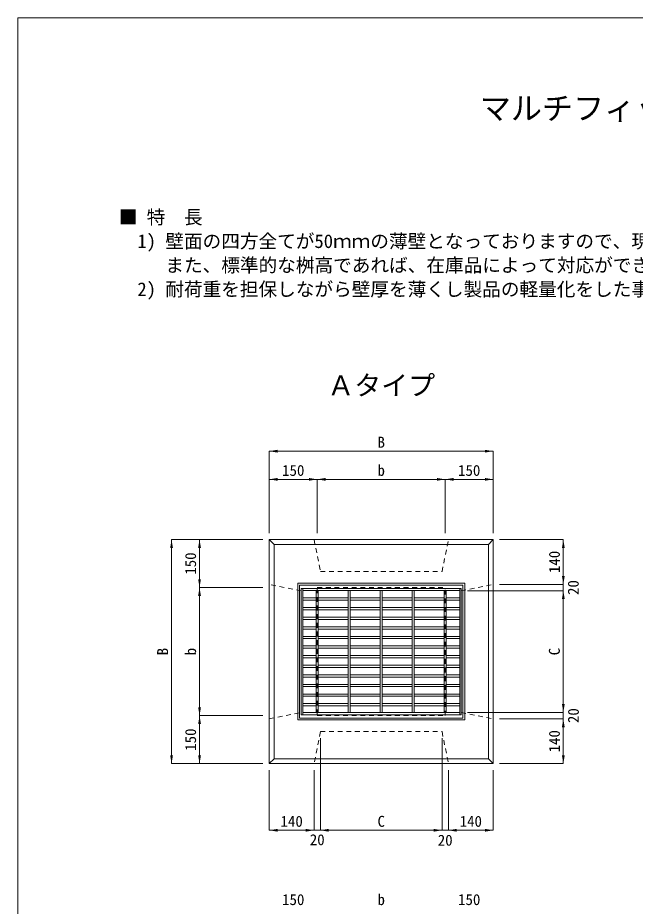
# Model space of a CAD drawing. Units: millimetres at full size, sheet at 1:20. Extents: x 157384 to 161244, y 53504 to 59104.
# Drawn here: x 157384 to 159314, y 56329 to 59104 of the extents above; entities that cross this region are included whole.
import ezdxf
from ezdxf.enums import TextEntityAlignment as Align

# ---------------------------------------------------------------- set-up
doc = ezdxf.new("R2010")
doc.units = ezdxf.units.MM
doc.header["$LTSCALE"] = 20
doc.linetypes.add('USER1', pattern=[1.35, 0.75, -0.6])
for name, color, linetype, lineweight in [('0_2', 7, 'Continuous', 20), ('寸法線', 7, 'Continuous', 9), ('本体', 2, 'Continuous', 9), ('枠', 5, 'Continuous', 5), ('ｸﾞﾚｰﾁﾝｸﾞ', 3, 'Continuous', 5)]:
    doc.layers.add(name, color=color, linetype=linetype, lineweight=lineweight)
doc.styles.add('ＭＳ ゴシック', font='')
doc.styles.get('ＭＳ ゴシック').set_extended_font_data('MS Gothic')

# ---------------------------------------------------------------- blocks, each defined once
blk = doc.blocks.new('filled_arrow')
at = {"color": 0, "linetype": 'Continuous', "lineweight": -2}
blk.add_solid([(7.5, 1.25), (0, 0), (7.5, -1.25)], dxfattribs=at)

msp = doc.modelspace()

# ---------------------------------------------------------------- linework, layer by layer
at = {"layer": '寸法線'}
for p, q in [((158169.97, 57749.89), (158869.97, 57749.89)), ((158169.97, 57493.94), (158169.97, 57749.89)), ((158869.97, 57493.94), (158869.97, 57749.89)), ((158169.97, 57661.87), (158319.97, 57661.87)), ((158169.97, 57493.94), (158169.97, 57661.87)), ((158319.97, 57493.94), (158319.97, 57661.87)), ((158319.97, 57661.87), (158719.97, 57661.87)), ((158319.97, 57493.94), (158319.97, 57661.87)), ((158719.97, 57493.94), (158719.97, 57661.87)), ((158719.97, 57661.87), (158869.97, 57661.87)), ((158719.97, 57493.94), (158719.97, 57661.87)), ((158869.97, 57493.94), (158869.97, 57661.87)), ((157864.64, 56773.94), (157864.64, 57473.94)), ((158149.97, 57473.94), (157864.64, 57473.94)), ((157952.1, 57323.94), (157952.1, 57473.94)), ((158149.97, 57473.94), (157952.1, 57473.94)), ((158889.97, 57473.94), (159089.15, 57473.94)), ((159089.15, 57333.94), (159089.15, 57473.94)), ((159089.15, 57261.94), (159089.15, 57385.94)), ((158889.97, 57333.94), (159089.15, 57333.94)), ((158889.97, 57333.94), (159089.15, 57333.94)), ((157952.1, 56923.94), (157952.1, 57323.94)), ((158149.97, 57323.94), (157952.1, 57323.94)), ((158149.97, 57323.94), (157952.1, 57323.94)), ((158789.97, 57313.94), (159089.15, 57313.94)), ((158789.97, 57313.94), (159089.15, 57313.94)), ((159089.15, 56933.94), (159089.15, 57313.94)), ((159089.15, 56861.94), (159089.15, 56985.94)), ((157952.1, 56773.94), (157952.1, 56923.94)), ((158149.97, 56923.94), (157952.1, 56923.94)), ((158149.97, 56923.94), (157952.1, 56923.94)), ((158789.97, 56933.94), (159089.15, 56933.94)), ((158789.97, 56933.94), (159089.15, 56933.94)), ((158889.97, 56913.94), (159089.15, 56913.94)), ((158889.97, 56913.94), (159089.15, 56913.94)), ((159089.15, 56773.94), (159089.15, 56913.94)), ((158329.97, 56853.94), (158329.97, 56565.91)), ((158329.97, 56853.94), (158329.97, 56565.91)), ((158709.97, 56853.94), (158709.97, 56565.91)), ((158709.97, 56853.94), (158709.97, 56565.91)), ((158149.97, 56773.94), (157864.64, 56773.94)), ((158149.97, 56773.94), (157952.1, 56773.94)), ((158889.97, 56773.94), (159089.15, 56773.94)), ((158169.97, 56753.94), (158169.97, 56565.91)), ((158309.97, 56753.94), (158309.97, 56565.91)), ((158309.97, 56753.94), (158309.97, 56565.91)), ((158729.97, 56753.94), (158729.97, 56565.91)), ((158729.97, 56753.94), (158729.97, 56565.91)), ((158869.97, 56753.94), (158869.97, 56565.91)), ((158169.97, 56565.91), (158309.97, 56565.91)), ((158257.97, 56565.91), (158381.97, 56565.91)), ((158329.97, 56565.91), (158709.97, 56565.91)), ((158657.97, 56565.91), (158781.97, 56565.91)), ((158729.97, 56565.91), (158869.97, 56565.91))]:
    msp.add_line(p, q, dxfattribs=at)
at = {"layer": '本体'}
for p, q in [((158184.97, 57458.94), (158169.97, 57473.94)), ((158169.97, 57473.94), (158184.97, 57458.94)), ((158854.97, 57458.94), (158869.97, 57473.94)), ((158184.97, 56788.94), (158184.97, 57458.94)), ((158184.97, 57458.94), (158854.97, 57458.94)), ((158184.97, 57458.94), (158854.97, 57458.94)), ((158184.97, 56788.94), (158184.97, 57458.94)), ((158854.97, 56788.94), (158854.97, 57458.94)), ((158854.97, 57458.94), (158854.97, 56788.94)), ((158184.97, 56788.94), (158169.97, 56773.94)), ((158184.97, 56788.94), (158854.97, 56788.94)), ((158854.97, 56788.94), (158184.97, 56788.94)), ((158854.97, 56788.94), (158869.97, 56773.94)), ((158854.97, 56788.94), (158869.97, 56773.94))]:
    msp.add_line(p, q, dxfattribs=at)
at = {"layer": '本体', "lineweight": 20}
for p, q in [((158169.97, 57473.94), (158169.97, 56773.94)), ((158869.97, 57473.94), (158169.97, 57473.94)), ((158869.97, 56773.94), (158869.97, 57473.94)), ((158169.97, 56773.94), (158869.97, 56773.94))]:
    msp.add_line(p, q, dxfattribs=at)
at = {"layer": '本体', "linetype": 'USER1'}
for p, q in [((158309.97, 57473.94), (158329.97, 57373.94)), ((158709.97, 57373.94), (158729.97, 57473.94)), ((158329.97, 57373.94), (158709.97, 57373.94)), ((158269.97, 57313.94), (158169.97, 57333.94)), ((158769.97, 57313.94), (158869.97, 57333.94)), ((158269.97, 56933.94), (158269.97, 57313.94)), ((158319.97, 57323.94), (158719.97, 57323.94)), ((158319.97, 57321.44), (158319.97, 56923.94)), ((158719.97, 56923.94), (158719.97, 57323.94)), ((158769.97, 57313.94), (158769.97, 56933.94)), ((158169.97, 56913.94), (158269.97, 56933.94)), ((158319.97, 56923.94), (158719.97, 56923.94)), ((158769.97, 56933.94), (158869.97, 56913.94)), ((158329.97, 56873.94), (158309.97, 56773.94)), ((158329.97, 56873.94), (158709.97, 56873.94)), ((158709.97, 56873.94), (158729.97, 56773.94))]:
    msp.add_line(p, q, dxfattribs=at)
at = {"layer": '枠', "lineweight": 13}
for p in [(161243.93, 59103.51), (157383.93, 53503.51)]:
    msp.add_line(p, (157383.93, 59103.51), dxfattribs=at)
at = {"layer": 'ｸﾞﾚｰﾁﾝｸﾞ'}
for p, q in [((158258.97, 57337.44), (158780.97, 57337.44)), ((158258.97, 56910.44), (158258.97, 57337.44)), ((158264.97, 57331.44), (158774.97, 57331.44)), ((158264.97, 56916.44), (158264.97, 57331.44)), ((158774.97, 57331.44), (158774.97, 56916.44)), ((158780.97, 57337.44), (158780.97, 56910.44)), ((158269.97, 57321.44), (158769.97, 57321.44)), ((158269.97, 57321.44), (158269.97, 56926.44)), ((158274.47, 57321.44), (158274.47, 56926.44)), ((158274.47, 57314.44), (158765.47, 57314.44)), ((158316.97, 57314.44), (158316.97, 56933.44)), ((158322.97, 57314.44), (158322.97, 56933.44)), ((158416.97, 57314.44), (158416.97, 56933.44)), ((158422.97, 57314.44), (158422.97, 56933.44)), ((158516.97, 57314.44), (158516.97, 56933.44)), ((158522.97, 57314.44), (158522.97, 56933.44)), ((158616.97, 57312.87), (158616.97, 56933.44)), ((158622.97, 56933.44), (158622.97, 57312.87)), ((158716.97, 57314.44), (158716.97, 56933.44)), ((158722.97, 56933.44), (158722.97, 57314.44)), ((158769.97, 57321.44), (158765.47, 57321.44)), ((158765.47, 56926.44), (158765.47, 57321.44)), ((158769.97, 56926.44), (158769.97, 57321.44)), ((158274.47, 57291.44), (158316.97, 57291.44)), ((158316.97, 57284.44), (158274.47, 57284.44)), ((158322.97, 57291.44), (158416.97, 57291.44)), ((158416.97, 57284.44), (158322.97, 57284.44)), ((158422.97, 57291.44), (158516.97, 57291.44)), ((158422.97, 57284.44), (158516.97, 57284.44)), ((158522.97, 57291.44), (158616.97, 57291.44)), ((158522.97, 57284.44), (158616.97, 57284.44)), ((158622.97, 57291.44), (158716.97, 57291.44)), ((158622.97, 57284.44), (158716.97, 57284.44)), ((158722.97, 57291.44), (158765.47, 57291.44)), ((158722.97, 57284.44), (158765.47, 57284.44)), ((158274.47, 57261.44), (158316.97, 57261.44)), ((158316.97, 57254.44), (158274.47, 57254.44)), ((158322.97, 57261.44), (158416.97, 57261.44)), ((158416.97, 57254.44), (158322.97, 57254.44)), ((158422.97, 57261.44), (158516.97, 57261.44)), ((158422.97, 57254.44), (158516.97, 57254.44)), ((158522.97, 57261.44), (158616.97, 57261.44)), ((158522.97, 57254.44), (158616.97, 57254.44)), ((158622.97, 57261.44), (158716.97, 57261.44)), ((158622.97, 57254.44), (158716.97, 57254.44)), ((158722.97, 57261.44), (158765.47, 57261.44)), ((158722.97, 57254.44), (158765.47, 57254.44)), ((158274.47, 57231.44), (158316.97, 57231.44)), ((158274.47, 57224.44), (158316.97, 57224.44)), ((158322.97, 57231.44), (158416.97, 57231.44)), ((158416.97, 57224.44), (158322.97, 57224.44)), ((158422.97, 57231.44), (158516.97, 57231.44)), ((158422.97, 57224.44), (158516.97, 57224.44)), ((158522.97, 57231.44), (158616.97, 57231.44)), ((158522.97, 57224.44), (158616.97, 57224.44)), ((158622.97, 57231.44), (158716.97, 57231.44)), ((158622.97, 57224.44), (158716.97, 57224.44)), ((158722.97, 57231.44), (158765.47, 57231.44)), ((158722.97, 57224.44), (158765.47, 57224.44)), ((158274.47, 57201.44), (158316.97, 57201.44)), ((158274.47, 57194.44), (158316.97, 57194.44)), ((158274.47, 57194.44), (158316.97, 57194.44)), ((158322.97, 57201.44), (158416.97, 57201.44)), ((158416.97, 57194.44), (158322.97, 57194.44)), ((158422.97, 57201.44), (158516.97, 57201.44)), ((158422.97, 57194.44), (158516.97, 57194.44)), ((158522.97, 57201.44), (158616.97, 57201.44)), ((158522.97, 57194.44), (158616.97, 57194.44)), ((158622.97, 57201.44), (158716.97, 57201.44)), ((158622.97, 57194.44), (158716.97, 57194.44)), ((158722.97, 57201.44), (158765.47, 57201.44)), ((158722.97, 57194.44), (158765.47, 57194.44)), ((158274.47, 57171.44), (158316.97, 57171.44)), ((158274.47, 57164.44), (158316.97, 57164.44)), ((158322.97, 57171.44), (158416.97, 57171.44)), ((158416.97, 57164.44), (158322.97, 57164.44)), ((158422.97, 57171.44), (158516.97, 57171.44)), ((158422.97, 57164.44), (158516.97, 57164.44)), ((158422.97, 57164.44), (158516.97, 57164.44)), ((158522.97, 57171.44), (158616.97, 57171.44)), ((158522.97, 57164.44), (158616.97, 57164.44)), ((158622.97, 57171.44), (158716.97, 57171.44)), ((158622.97, 57164.44), (158716.97, 57164.44)), ((158722.97, 57171.44), (158765.47, 57171.44)), ((158722.97, 57164.44), (158765.47, 57164.44)), ((158274.47, 57141.44), (158316.97, 57141.44)), ((158274.47, 57134.44), (158316.97, 57134.44)), ((158322.97, 57141.44), (158416.97, 57141.44)), ((158416.97, 57134.44), (158322.97, 57134.44)), ((158422.97, 57141.44), (158516.97, 57141.44)), ((158422.97, 57134.44), (158516.97, 57134.44)), ((158522.97, 57141.44), (158616.97, 57141.44)), ((158522.97, 57134.44), (158616.97, 57134.44)), ((158622.97, 57141.44), (158716.97, 57141.44)), ((158622.97, 57134.44), (158716.97, 57134.44)), ((158722.97, 57141.44), (158765.47, 57141.44)), ((158722.97, 57134.44), (158765.47, 57134.44)), ((158274.47, 57111.44), (158316.97, 57111.44)), ((158322.97, 57111.44), (158416.97, 57111.44)), ((158422.97, 57111.44), (158516.97, 57111.44)), ((158522.97, 57111.44), (158616.97, 57111.44)), ((158622.97, 57111.44), (158716.97, 57111.44)), ((158722.97, 57111.44), (158765.47, 57111.44)), ((158274.47, 57104.44), (158316.97, 57104.44)), ((158274.47, 57081.44), (158316.97, 57081.44)), ((158416.97, 57104.44), (158322.97, 57104.44)), ((158322.97, 57081.44), (158416.97, 57081.44)), ((158422.97, 57104.44), (158516.97, 57104.44)), ((158422.97, 57081.44), (158516.97, 57081.44)), ((158522.97, 57104.44), (158616.97, 57104.44)), ((158616.97, 57081.44), (158522.97, 57081.44)), ((158622.97, 57104.44), (158716.97, 57104.44)), ((158622.97, 57081.44), (158716.97, 57081.44)), ((158722.97, 57104.44), (158765.47, 57104.44)), ((158722.97, 57081.44), (158765.47, 57081.44)), ((158274.47, 57074.44), (158316.97, 57074.44)), ((158274.47, 57051.44), (158316.97, 57051.44)), ((158416.97, 57074.44), (158322.97, 57074.44)), ((158322.97, 57051.44), (158416.97, 57051.44)), ((158422.97, 57074.44), (158516.97, 57074.44)), ((158422.97, 57051.44), (158516.97, 57051.44)), ((158522.97, 57074.44), (158616.97, 57074.44)), ((158616.97, 57051.44), (158522.97, 57051.44)), ((158622.97, 57074.44), (158716.97, 57074.44)), ((158622.97, 57051.44), (158716.97, 57051.44)), ((158722.97, 57074.44), (158765.47, 57074.44)), ((158722.97, 57051.44), (158765.47, 57051.44)), ((158274.47, 57044.44), (158316.97, 57044.44)), ((158316.97, 57021.44), (158316.97, 57044.44)), ((158416.97, 57044.44), (158322.97, 57044.44)), ((158422.97, 57044.44), (158516.97, 57044.44)), ((158522.97, 57044.44), (158616.97, 57044.44)), ((158622.97, 57044.44), (158716.97, 57044.44)), ((158722.97, 57044.44), (158765.47, 57044.44)), ((158274.47, 57021.44), (158316.97, 57021.44)), ((158316.97, 57014.44), (158274.47, 57014.44)), ((158322.97, 57021.44), (158416.97, 57021.44)), ((158322.97, 57014.44), (158416.97, 57014.44)), ((158422.97, 57021.44), (158516.97, 57021.44)), ((158422.97, 57014.44), (158516.97, 57014.44)), ((158616.97, 57021.44), (158522.97, 57021.44)), ((158522.97, 57014.44), (158616.97, 57014.44)), ((158622.97, 57021.44), (158716.97, 57021.44)), ((158622.97, 57014.44), (158716.97, 57014.44)), ((158722.97, 57021.44), (158765.47, 57021.44)), ((158722.97, 57014.44), (158765.47, 57014.44)), ((158274.47, 56991.44), (158316.97, 56991.44)), ((158316.97, 56984.44), (158274.47, 56984.44)), ((158322.97, 56991.44), (158416.97, 56991.44)), ((158322.97, 56984.44), (158416.97, 56984.44)), ((158422.97, 56991.44), (158516.97, 56991.44)), ((158422.97, 56984.44), (158516.97, 56984.44)), ((158616.97, 56991.44), (158522.97, 56991.44)), ((158522.97, 56984.44), (158616.97, 56984.44)), ((158622.97, 56991.44), (158716.97, 56991.44)), ((158622.97, 56984.44), (158716.97, 56984.44)), ((158722.97, 56991.44), (158765.47, 56991.44)), ((158722.97, 56984.44), (158765.47, 56984.44)), ((158274.47, 56961.44), (158316.97, 56961.44)), ((158274.47, 56954.44), (158316.97, 56954.44)), ((158322.97, 56961.44), (158416.97, 56961.44)), ((158322.97, 56961.44), (158322.97, 56954.44)), ((158322.97, 56954.44), (158416.97, 56954.44)), ((158422.97, 56961.44), (158516.97, 56961.44)), ((158422.97, 56954.44), (158516.97, 56954.44)), ((158616.97, 56961.44), (158522.97, 56961.44)), ((158522.97, 56954.44), (158616.97, 56954.44)), ((158622.97, 56961.44), (158716.97, 56961.44)), ((158622.97, 56954.44), (158716.97, 56954.44)), ((158722.97, 56961.44), (158765.47, 56961.44)), ((158722.97, 56954.44), (158765.47, 56954.44)), ((158774.97, 56916.44), (158264.97, 56916.44)), ((158269.97, 56926.44), (158769.97, 56926.44)), ((158274.47, 56933.44), (158765.47, 56933.44)), ((158780.97, 56910.44), (158258.97, 56910.44))]:
    msp.add_line(p, q, dxfattribs=at)

# ---------------------------------------------------------------- block references
at = {"layer": '寸法線', "xscale": 3.47, "yscale": 3.47}
for p in [(158169.97, 57749.89), (158169.97, 57661.87), (158319.97, 57661.87), (158719.97, 57661.87), (158169.97, 56565.91), (158329.97, 56565.91), (158329.97, 56565.91), (158729.97, 56565.91), (158729.97, 56565.91)]:
    msp.add_blockref('filled_arrow', p, dxfattribs=at)
for p, rotation in [((158869.97, 57749.89), 180), ((158319.97, 57661.87), 180), ((158719.97, 57661.87), 180), ((158869.97, 57661.87), 180), ((157864.64, 57473.94), 270), ((157952.1, 57473.94), 270), ((159089.15, 57473.94), 270), ((159089.15, 57333.94), 90), ((159089.15, 57333.94), 90), ((157952.1, 57323.94), 90), ((157952.1, 57323.94), 270), ((159089.15, 57313.94), 270), ((159089.15, 57313.94), 270), ((157952.1, 56923.94), 90), ((159089.15, 56933.94), 90), ((159089.15, 56933.94), 90), ((157952.1, 56923.94), 270), ((159089.15, 56913.94), 270), ((159089.15, 56913.94), 270), ((157864.64, 56773.94), 90), ((157952.1, 56773.94), 90), ((159089.15, 56773.94), 90), ((158309.97, 56565.91), 180), ((158309.97, 56565.91), 180), ((158709.97, 56565.91), 180), ((158709.97, 56565.91), 180), ((158869.97, 56565.91), 180)]:
    msp.add_blockref('filled_arrow', p, dxfattribs=dict(at, rotation=rotation))

# ---------------------------------------------------------------- texts
at = {"layer": '0_2', "style": 'ＭＳ ゴシック'}
for s, height, p in [('マルチフィット集水桝', 71.21, (159313.93, 58820.93)), ('Ａタイプ', 61.71, (158519.97, 57955.39))]:
    msp.add_text(s, height=height, dxfattribs=at).set_placement(p, align=Align.MIDDLE_CENTER)
for s, p in [('■ 特\u3000長', (157699.62, 58502.1)), ('\u30001) 壁面の四方全てが50ｍｍの薄壁となっておりますので、現場合わせによって容易に開口を自由に設けることができます。', (157699.62, 58427.1)), ('\u3000\u3000 また、標準的な桝高であれば、在庫品によって対応ができるため早期の納期に対応できます。', (157699.62, 58352.1)), ('\u30002) 耐荷重を担保しながら壁厚を薄くし製品の軽量化をした事により、小型の重機での施工が可能です。', (157699.62, 58277.1))]:
    msp.add_text(s, height=42.72, dxfattribs=at).set_placement(p, align=Align.TOP_LEFT)
at = {"layer": '寸法線', "style": 'ＭＳ ゴシック'}
for s, p in [('B', (158519.97, 57777.89)), ('150', (158244.97, 57689.87)), ('b', (158519.97, 57689.87)), ('150', (158794.97, 57689.87)), ('140', (158239.97, 56593.91)), ('C', (158519.97, 56593.91)), ('140', (158799.97, 56593.91)), ('20', (158319.97, 56536.4)), ('20', (158719.97, 56534.97)), ('150', (158244.97, 56349.45)), ('b', (158519.97, 56349.45)), ('150', (158794.97, 56349.45))]:
    msp.add_text(s, height=34.18, dxfattribs=at).set_placement(p, align=Align.MIDDLE_CENTER)
for s, p in [('150', (157924.1, 57398.94)), ('140', (159061.15, 57403.94)), ('20', (159120.13, 57323.94)), ('B', (157836.64, 57123.94)), ('C', (159061.15, 57123.94)), ('b', (157924.1, 57123.94)), ('20', (159120.51, 56923.94)), ('150', (157924.1, 56848.94)), ('140', (159061.15, 56843.94))]:
    msp.add_text(s, height=34.18, rotation=90, dxfattribs=at).set_placement(p, align=Align.MIDDLE_CENTER)

doc.saveas('drawing.dxf')
